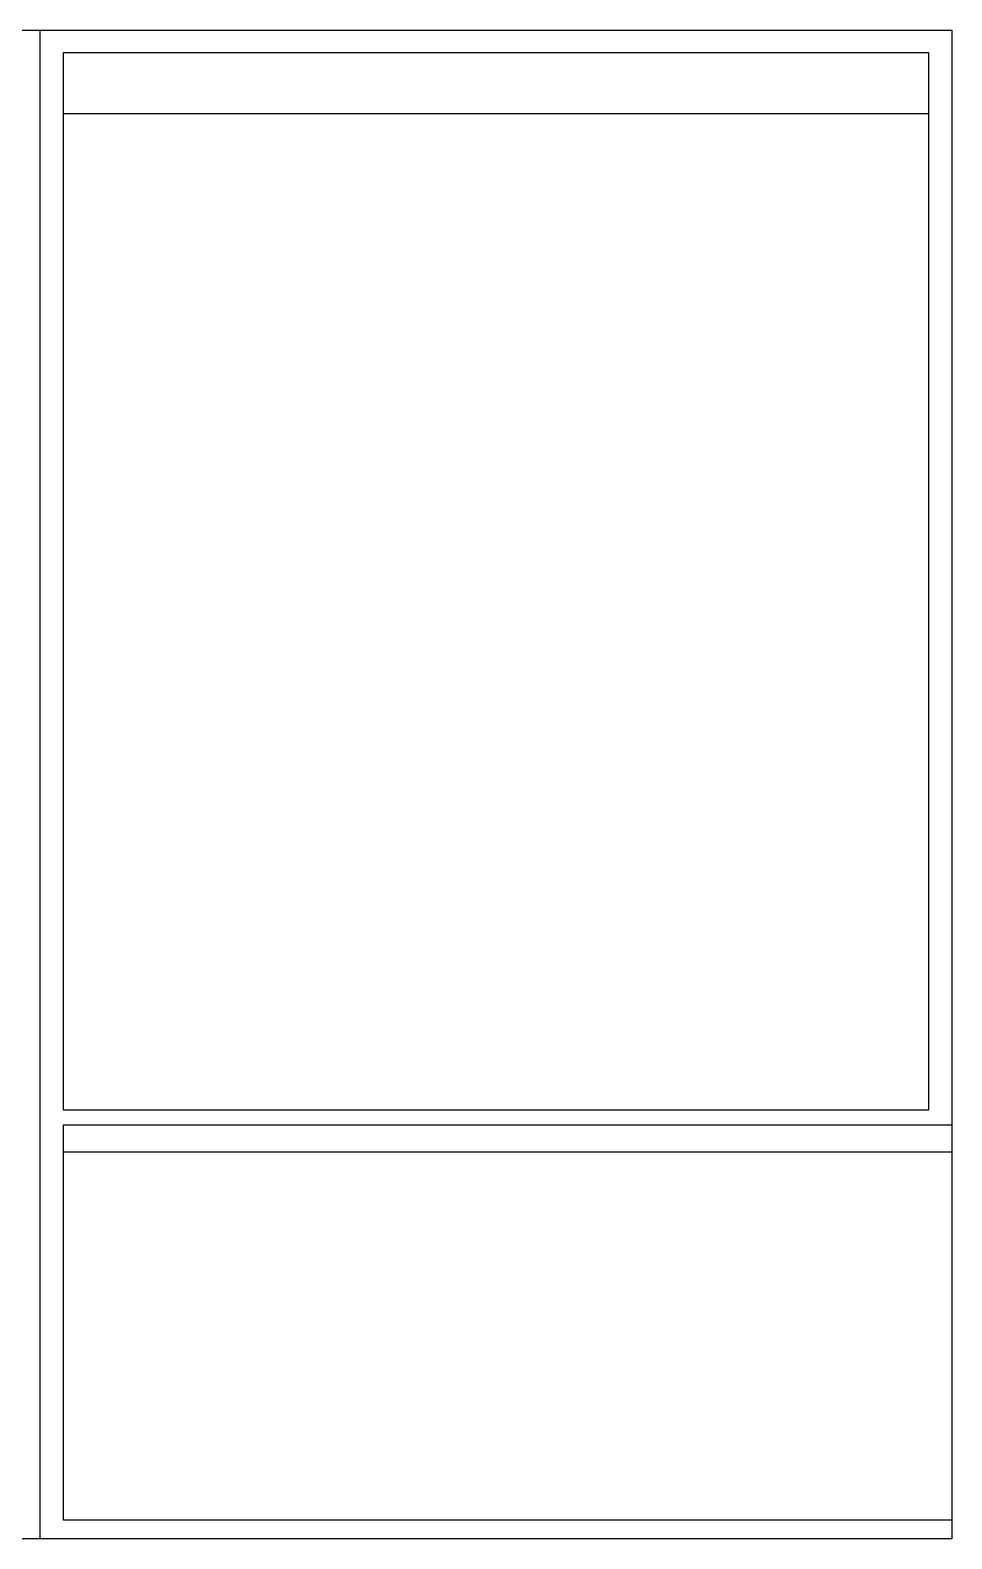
# Paper-space layout 'INFO_SHEET_FOR_STANDARDS' of a CAD drawing. Header units: feet, sheet in inches. Extents: x 0 to 10.7, y 0 to 8.2.
# Drawn here: x 5.69 to 10.7, y 0 to 8.2 of the extents above; entities that cross this region are included whole.
import ezdxf

# ---------------------------------------------------------------- set-up
doc = ezdxf.new("R2010")
doc.units = ezdxf.units.FT
doc.header["$MEASUREMENT"] = 0

psp = doc.layouts.new('INFO_SHEET_FOR_STANDARDS')

# ---------------------------------------------------------------- linework, layer by layer
at = {"linetype": 'Continuous', "lineweight": 25}
psp.add_line((5.7402, 8.2024), (5.7402, 0.0001), dxfattribs=at)
at = {"color": 18, "linetype": 'Continuous', "lineweight": 25, "true_color": 0x000000}
for points in [[(0.0017, 8.2024), (10.7019, 8.2024), (10.7019, 0.0001), (0.0017, 0.0001)], [(5.8703, 8.0814), (10.5747, 8.0814), (10.5747, 2.3308), (5.8703, 2.3308)]]:
    psp.add_lwpolyline(points, close=True, dxfattribs=at)
at = {"color": 7, "linetype": 'Continuous', "lineweight": 25}
for points in [[(5.8703, 8.0814), (10.5747, 8.0814), (10.5747, 7.7476), (5.8703, 7.7476)], [(5.8703, 2.2517), (10.7019, 2.2517), (10.7019, 2.1017), (5.8703, 2.1017)], [(5.8703, 2.2517), (10.7019, 2.2517), (10.7019, 0.1017), (5.8703, 0.1017)]]:
    psp.add_lwpolyline(points, close=True, dxfattribs=at)

doc.saveas('drawing.dxf')
